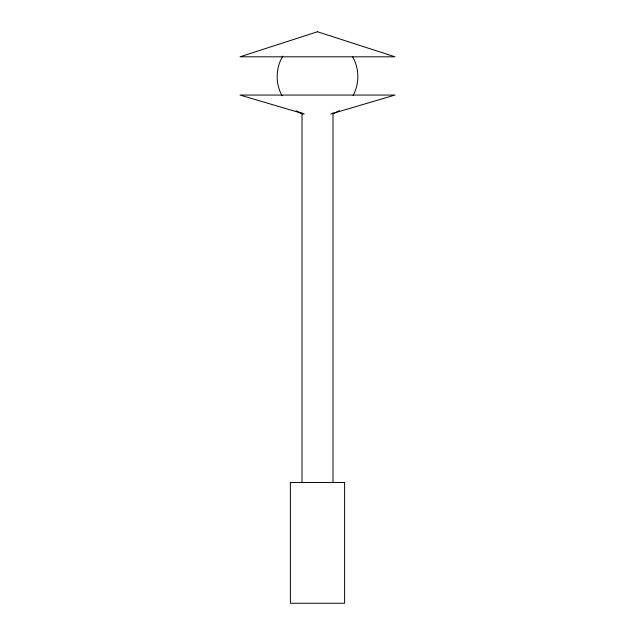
<?xml version="1.0" encoding="UTF-8"?>
<svg xmlns="http://www.w3.org/2000/svg" width="635" height="635" viewBox="0 0 635 635"><rect width="100%" height="100%" fill="white"/><g stroke="black" fill="none" stroke-linecap="round" stroke-linejoin="round"><path stroke-width="0.95" d="M282.845 56.063C275.582 67.881 275.225 83.749 282.123 95.814M353.084 95.464C359.632 83.598 359.41 68.175 352.425 56.531M333.375 113.792L339.233 110.609M330.732 114.014L394.986 95.052L240.014 95.052L304.268 114.014M302.855 114.133L296.148 110.784M332.994 112.887L332.994 482.465M302.006 112.887L302.006 482.465M317.5 31.75L240.014 56.809L394.986 56.809L317.5 31.75M344.622 482.465L290.378 482.465L290.378 603.25L344.622 603.25L344.622 482.465"/></g></svg>
